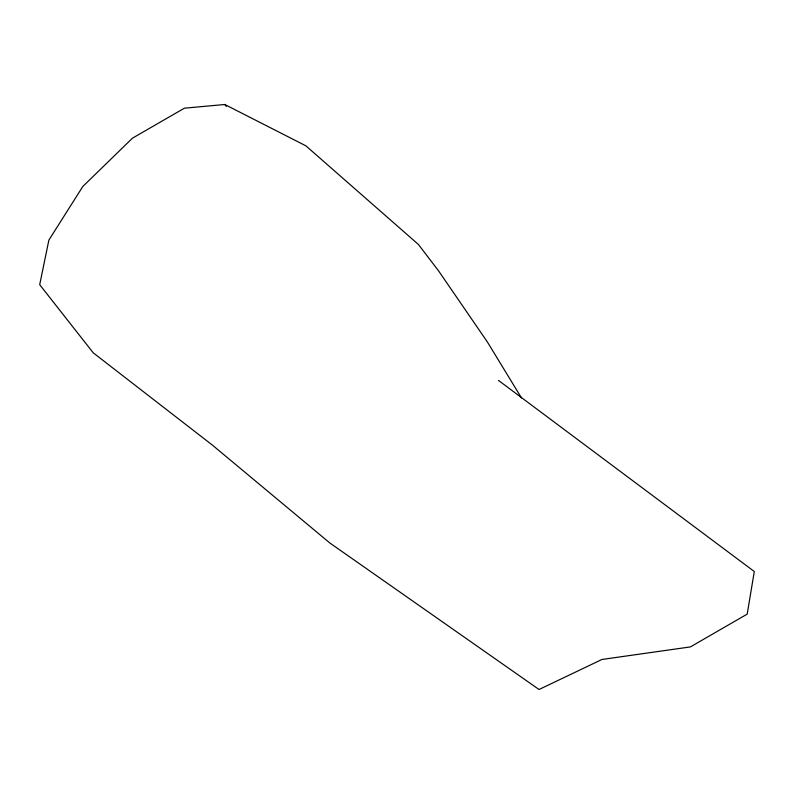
<?xml version="1.0" encoding="UTF-8"?>
<svg xmlns="http://www.w3.org/2000/svg" width="794" height="794" viewBox="0 0 794 794"><rect width="100%" height="100%" fill="white"/><g stroke="black" fill="none" stroke-linecap="round" stroke-linejoin="round"><path stroke-width="1.19" d="M521.489 397.933L487.278 341.807L438.506 270.784L418.438 244.492L305.889 145.828L224.801 104.5L184.387 108.192L132.419 138.196L82.824 186.471L48.881 240.096L39.7 284.679L93.235 352.824L212.365 445.087L329.808 542.957L539.037 689.5L601.971 659.467L690.403 646.911L747.194 614.119L754.3 571.511L498.503 380.425M224.801 104.5L226.3 106.475"/></g></svg>
